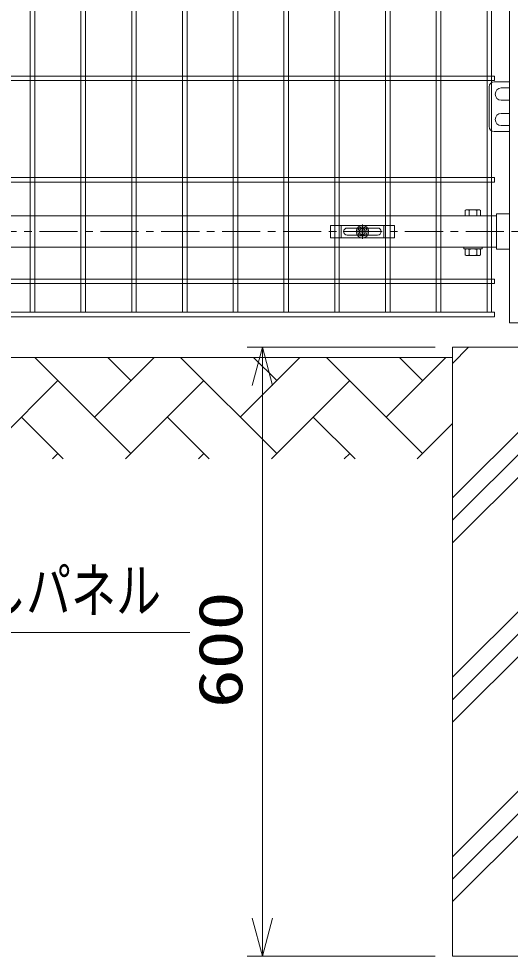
# Model space of a CAD drawing. Units: millimetres, scale not verified. Extents: x -4455 to 4455, y -3150 to 3150.
# Drawn here: x -2257 to -1773, y -1451 to -527 of the extents above; entities that cross this region are included whole.
import ezdxf
from ezdxf.enums import TextEntityAlignment as Align

# ---------------------------------------------------------------- set-up
doc = ezdxf.new("R2010")
doc.units = ezdxf.units.MM
doc.header["$LTSCALE"] = 30
doc.linetypes.add('USER1', pattern=[2, 1.25, -0.25, 0.25, -0.25])
for name, color, linetype, lineweight in [('0-0_外形線', 7, 'Continuous', 9), ('0-1_軸線', 2, 'USER1', 18), ('0-2_0', 7, 'Continuous', 9), ('0-3_寸法線', 1, 'Continuous', 18), ('0-6_丁番', 3, 'Continuous', 18), ('0-8_ハッチング', 8, 'Continuous', 18), ('0-9_NEO', 152, 'Continuous', 18), ('0-E_固定金具', 41, 'Continuous', 18)]:
    doc.layers.add(name, color=color, linetype=linetype, lineweight=lineweight)
doc.styles.add('ＭＳ ゴシック', font='')
doc.styles.get('ＭＳ ゴシック').set_extended_font_data('MS Gothic')

# ---------------------------------------------------------------- blocks, each defined once
blk = doc.blocks.new('_Open30')
at = {"layer": '0-2_0', "color": 2, "lineweight": 18}
blk.add_line((0, 0), (-30, 0), dxfattribs=at)
blk.add_lwpolyline([(-30, 8.04), (0, 0), (-30, -8.04)], dxfattribs=at)

msp = doc.modelspace()

# ---------------------------------------------------------------- linework, layer by layer
at = {"layer": '0-0_外形線'}
for p, q in [((-1773.68, 883.89), (-1773.68, -827.11)), ((-1786.68, -719.66), (-1773.68, -719.66)), ((-1786.68, -719.66), (-1786.68, -754.56)), ((-2800.68, -721.61), (-1786.68, -721.61)), ((-1786.68, -752.61), (-2800.68, -752.61)), ((-1818.88, -752.61), (-1818.88, -754.21)), ((-1800.88, -754.21), (-1818.88, -754.21)), ((-1800.88, -752.61), (-1800.88, -754.21)), ((-1786.68, -754.56), (-1773.68, -754.56)), ((-1773.68, -827.11), (-1747.68, -827.11)), ((-1829.93, -851.11), (-1829.93, -1451.11)), ((-1829.93, -851.11), (-1710.18, -851.11)), ((-2729.98, -861.11), (-1829.93, -861.11)), ((-1829.93, -1451.11), (-1529.93, -1451.11))]:
    msp.add_line(p, q, dxfattribs=at)
at = {"layer": '0-1_軸線'}
msp.add_line((-2836.78, -737.11), (-1765.58, -737.11), dxfattribs=at)
at = {"layer": '0-2_0'}
for p, q in [((-1817.38, -721.61), (-1817.38, -716.16)), ((-1815.5, -715.61), (-1804.25, -715.61)), ((-1813.63, -721.61), (-1813.63, -716.16)), ((-1806.13, -721.61), (-1806.13, -716.16)), ((-1802.38, -721.61), (-1802.38, -716.16)), ((-1817.38, -721.61), (-1802.38, -721.61)), ((-1817.38, -754.77), (-1817.38, -760.16)), ((-1804.25, -754.21), (-1815.5, -754.21)), ((-1813.63, -754.77), (-1813.63, -760.16)), ((-1806.13, -754.77), (-1806.13, -760.16)), ((-1802.38, -754.77), (-1802.38, -760.16)), ((-1804.25, -760.72), (-1815.5, -760.72))]:
    msp.add_line(p, q, dxfattribs=at)
for centre, radius, start, end in [((-1815.5, -719.07), 3.46, 57.13278, 122.86722), ((-1809.88, -728.6), 12.99, 73.22135, 106.77865), ((-1804.25, -719.07), 3.46, 57.13278, 122.86722), ((-1815.5, -757.67), 3.46, 57.13278, 122.86722), ((-1809.88, -767.21), 12.99, 73.22135, 106.77865), ((-1804.25, -757.67), 3.46, 57.13278, 122.86722), ((-1815.5, -757.26), 3.46, 237.13278, 302.86722), ((-1809.88, -747.72), 12.99, 253.22135, 286.77865), ((-1804.25, -757.26), 3.46, 237.13278, 302.86722)]:
    msp.add_arc(centre, radius, start, end, dxfattribs=at)
at = {"layer": '0-3_寸法線'}
for p, q in [((-1847.18, -851.11), (-2032.25, -851.11)), ((-1847.18, -1451.11), (-2032.25, -1451.11))]:
    msp.add_line(p, q, dxfattribs=at)
at = {"layer": '0-3_寸法線', "color": 2}
msp.add_line((-2017.25, -888.61), (-2017.25, -1413.61), dxfattribs=at)
at = {"layer": '0-3_寸法線', "color": 4}
msp.add_lwpolyline([(-2088.55, -1131.98), (-2489.11, -1131.98), (-2668.04, -105.08)], dxfattribs=at)
at = {"layer": '0-6_丁番'}
for p, q in [((-1773.68, -589.61), (-1788.93, -589.61)), ((-1793.93, -594.61), (-1793.93, -633.61)), ((-1773.68, -595.61), (-1781.93, -595.61)), ((-1773.68, -607.61), (-1781.93, -607.61)), ((-1773.68, -620.61), (-1781.93, -620.61)), ((-1773.68, -632.61), (-1781.93, -632.61)), ((-1773.68, -638.61), (-1788.93, -638.61))]:
    msp.add_line(p, q, dxfattribs=at)
for centre, radius, start, end in [((-1788.93, -594.61), 5, 90, 180), ((-1781.93, -601.61), 6, 90, 270), ((-1781.93, -626.61), 6, 90, 270), ((-1788.93, -633.61), 5, 180, 270)]:
    msp.add_arc(centre, radius, start, end, dxfattribs=at)
at = {"layer": '0-8_ハッチング'}
for p, q in [((-1829.93, -866.92), (-1814.12, -851.11)), ((-2146.73, -955.78), (-2241.4, -861.11)), ((-2182.65, -919.86), (-2123.91, -861.11)), ((-2146.73, -883.94), (-2169.56, -861.11)), ((-2003.05, -955.78), (-2097.71, -861.11)), ((-2038.97, -919.86), (-1980.22, -861.11)), ((-2003.05, -883.94), (-2025.87, -861.11)), ((-1859.36, -955.78), (-1954.03, -861.11)), ((-1895.28, -919.86), (-1836.54, -861.11)), ((-1859.36, -883.94), (-1882.19, -861.11)), ((-2295.75, -961.11), (-2218.57, -883.94)), ((-2152.06, -961.11), (-2074.89, -883.94)), ((-2008.38, -961.11), (-1931.21, -883.94)), ((-1829.93, -999.5), (-1710.18, -879.75)), ((-1829.93, -1021.6), (-1710.18, -901.85)), ((-2213.24, -961.11), (-2254.49, -919.86)), ((-2069.56, -961.11), (-2110.81, -919.86)), ((-1925.87, -961.11), (-1967.13, -919.86)), ((-1864.7, -961.11), (-1829.93, -926.35)), ((-1829.93, -1043.7), (-1710.18, -923.95)), ((-2223.91, -961.11), (-2218.57, -955.78)), ((-2080.22, -961.11), (-2074.89, -955.78)), ((-1936.54, -961.11), (-1931.21, -955.78)), ((-1829.93, -1353.06), (-1529.93, -1053.06)), ((-1829.93, -1176.28), (-1710.18, -1056.53)), ((-1829.93, -1375.15), (-1529.93, -1075.15)), ((-1829.93, -1198.38), (-1710.18, -1078.63)), ((-1829.93, -1397.25), (-1529.93, -1097.25)), ((-1829.93, -1220.47), (-1710.18, -1100.72))]:
    msp.add_line(p, q, dxfattribs=at)
at = {"layer": '0-9_NEO'}
for p, q in [((-2245.93, 944.39), (-2245.93, -816.61)), ((-2241.43, 944.39), (-2241.43, -816.61)), ((-2195.93, 944.39), (-2195.93, -816.61)), ((-2191.43, 944.39), (-2191.43, -816.61)), ((-2145.93, 944.39), (-2145.93, -816.61)), ((-2141.43, 944.39), (-2141.43, -816.61)), ((-2095.93, 944.39), (-2095.93, -816.61)), ((-2091.43, 944.39), (-2091.43, -816.61)), ((-2045.93, 944.39), (-2045.93, -816.61)), ((-2041.43, 944.39), (-2041.43, -816.61)), ((-1995.93, 944.39), (-1995.93, -816.61)), ((-1991.43, 944.39), (-1991.43, -816.61)), ((-1845.93, 944.39), (-1845.93, -816.61)), ((-1841.43, 944.39), (-1841.43, -816.61)), ((-1795.93, 944.39), (-1795.93, -816.61)), ((-1791.43, 944.39), (-1791.43, -816.61)), ((-1945.93, -378.11), (-1945.93, -816.61)), ((-1941.43, -378.11), (-1941.43, -816.61)), ((-1895.93, -378.11), (-1895.93, -816.61)), ((-1891.43, -378.11), (-1891.43, -816.61)), ((-2798.68, -583.86), (-1788.68, -583.86)), ((-2798.68, -588.36), (-1788.68, -588.36)), ((-1788.68, -583.86), (-1788.68, -588.36)), ((-2798.68, -683.86), (-1788.68, -683.86)), ((-2798.68, -688.36), (-1788.68, -688.36)), ((-1788.68, -683.86), (-1788.68, -688.36)), ((-1945.93, -736.11), (-1945.93, -816.61)), ((-1941.43, -736.11), (-1941.43, -816.61)), ((-1895.93, -736.11), (-1895.93, -816.61)), ((-1891.43, -736.11), (-1891.43, -816.61)), ((-2798.68, -783.86), (-1788.68, -783.86)), ((-2798.68, -783.86), (-1788.68, -783.86)), ((-1788.68, -783.86), (-1788.68, -788.36)), ((-1788.68, -783.86), (-1788.68, -788.36)), ((-2798.68, -788.36), (-1788.68, -788.36)), ((-2798.68, -788.36), (-1788.68, -788.36)), ((-2798.68, -816.61), (-1788.68, -816.61)), ((-2798.68, -821.11), (-1788.68, -821.11)), ((-1788.68, -816.61), (-1788.68, -821.11))]:
    msp.add_line(p, q, dxfattribs=at)
at = {"layer": '0-E_固定金具'}
for p, q in [((-1950.18, -731.11), (-1887.18, -731.11)), ((-1950.18, -731.11), (-1950.18, -743.11)), ((-1939.68, -743.11), (-1939.68, -731.11)), ((-1937.18, -737.11), (-1936.88, -737.11)), ((-1933.68, -733.61), (-1903.68, -733.61)), ((-1920.68, -737.11), (-1925.82, -737.11)), ((-1920.68, -737.11), (-1922.68, -737.11)), ((-1920.9, -736.75), (-1919.04, -736.75)), ((-1920.9, -737.48), (-1920.9, -736.75)), ((-1920.9, -736.75), (-1919.04, -736.75)), ((-1920.9, -737.48), (-1920.9, -736.75)), ((-1920.9, -736.75), (-1919.04, -736.75)), ((-1920.9, -737.48), (-1920.9, -736.75)), ((-1919.04, -737.48), (-1920.9, -737.48)), ((-1919.04, -737.48), (-1920.9, -737.48)), ((-1919.68, -737.11), (-1917.68, -737.11)), ((-1919.68, -737.11), (-1917.68, -737.11)), ((-1919.04, -734.89), (-1918.32, -734.89)), ((-1919.04, -734.89), (-1918.32, -734.89)), ((-1919.04, -734.89), (-1918.32, -734.89)), ((-1919.04, -734.89), (-1918.32, -734.89)), ((-1919.04, -734.89), (-1918.32, -734.89)), ((-1919.04, -734.89), (-1918.32, -734.89)), ((-1919.04, -736.75), (-1919.04, -734.89)), ((-1919.04, -736.75), (-1919.04, -734.89)), ((-1919.04, -736.75), (-1919.04, -734.89)), ((-1919.04, -736.75), (-1919.04, -734.89)), ((-1919.04, -736.75), (-1919.04, -734.89)), ((-1919.04, -736.75), (-1919.04, -734.89)), ((-1919.04, -739.34), (-1919.04, -737.48)), ((-1919.04, -739.34), (-1919.04, -737.48)), ((-1918.68, -735.11), (-1918.68, -729.97)), ((-1918.68, -735.11), (-1918.68, -733.11)), ((-1918.68, -738.11), (-1918.68, -736.11)), ((-1918.68, -738.11), (-1918.68, -736.11)), ((-1918.32, -734.89), (-1918.32, -736.75)), ((-1918.32, -734.89), (-1918.32, -736.75)), ((-1918.32, -734.89), (-1918.32, -736.75)), ((-1918.32, -734.89), (-1918.32, -736.75)), ((-1918.32, -734.89), (-1918.32, -736.75)), ((-1918.32, -736.75), (-1916.45, -736.75)), ((-1918.32, -736.75), (-1916.45, -736.75)), ((-1918.32, -736.75), (-1916.45, -736.75)), ((-1918.32, -737.48), (-1918.32, -739.34)), ((-1916.45, -737.48), (-1918.32, -737.48)), ((-1918.32, -737.48), (-1918.32, -739.34)), ((-1916.45, -737.48), (-1918.32, -737.48)), ((-1918.32, -737.48), (-1918.32, -739.34)), ((-1916.45, -737.48), (-1918.32, -737.48)), ((-1916.68, -737.11), (-1914.68, -737.11)), ((-1916.68, -737.11), (-1911.53, -737.11)), ((-1916.45, -736.75), (-1916.45, -737.48)), ((-1916.45, -736.75), (-1916.45, -737.48)), ((-1916.45, -736.75), (-1916.45, -737.48)), ((-1899.98, -737.11), (-1899.68, -737.11)), ((-1897.68, -743.11), (-1897.68, -731.11)), ((-1887.18, -731.11), (-1887.18, -743.11)), ((-1950.18, -743.11), (-1887.18, -743.11)), ((-1933.68, -740.61), (-1903.68, -740.61)), ((-1918.32, -739.34), (-1919.04, -739.34)), ((-1918.32, -739.34), (-1919.04, -739.34)), ((-1918.32, -739.34), (-1919.04, -739.34)), ((-1918.32, -739.34), (-1919.04, -739.34)), ((-1918.32, -739.34), (-1919.04, -739.34)), ((-1918.32, -739.34), (-1919.04, -739.34)), ((-1918.68, -739.11), (-1918.68, -741.11)), ((-1918.68, -739.11), (-1918.68, -744.26))]:
    msp.add_line(p, q, dxfattribs=at)
for points in [[(-1920.9, -737.48), (-1920.9, -736.75), (-1919.04, -736.75)], [(-1920.9, -737.48), (-1920.9, -736.75), (-1919.04, -736.75)], [(-1920.9, -737.48), (-1920.9, -736.75), (-1919.04, -736.75)], [(-1919.04, -739.34), (-1919.04, -737.48), (-1920.9, -737.48)], [(-1919.04, -739.34), (-1919.04, -737.48), (-1920.9, -737.48)], [(-1919.04, -739.34), (-1919.04, -737.48), (-1920.9, -737.48)], [(-1919.04, -739.34), (-1919.04, -737.48), (-1920.9, -737.48)], [(-1918.32, -734.89), (-1918.32, -736.75), (-1916.45, -736.75), (-1916.45, -737.48)], [(-1918.32, -736.75), (-1916.45, -736.75), (-1916.45, -737.48)], [(-1918.32, -736.75), (-1916.45, -736.75), (-1916.45, -737.48)], [(-1916.45, -737.48), (-1918.32, -737.48), (-1918.32, -739.34)], [(-1916.45, -737.48), (-1918.32, -737.48), (-1918.32, -739.34)], [(-1916.45, -737.48), (-1918.32, -737.48), (-1918.32, -739.34)]]:
    msp.add_lwpolyline(points, dxfattribs=at)
for radius in [6.15, 6.15, 6.15, 6.15, 6.15, 6.15, 4.59, 4.59, 4.59, 4.59, 4.59, 4.59, 3]:
    msp.add_circle((-1918.68, -737.11), radius, dxfattribs=at)
for centre, start, end in [((-1933.68, -737.11), 90, 180), ((-1933.68, -737.11), 180, 270), ((-1903.68, -737.11), 0, 90), ((-1903.68, -737.11), 270, 0)]:
    msp.add_arc(centre, 3.5, start, end, dxfattribs=at)

# ---------------------------------------------------------------- block references
at = {"layer": '0-3_寸法線', "xscale": 1.25, "yscale": 1.25}
for p, rotation in [((-2017.25, -851.11), 90), ((-2017.25, -1451.11), 270)]:
    msp.add_blockref('_Open30', p, dxfattribs=dict(at, rotation=rotation))

# ---------------------------------------------------------------- texts
at = {"layer": '0-3_寸法線', "color": 3, "style": 'ＭＳ ゴシック', "width": 0.75}
msp.add_text('錠側目隠しパネル', height=43.33, dxfattribs=at).set_placement((-2471.61, -1125.31), align=Align.BOTTOM_LEFT)
at = {"layer": '0-3_寸法線', "color": 3, "style": 'ＭＳ ゴシック', "width": 1.3}
msp.add_text('600', height=43.33, rotation=90, dxfattribs=at).set_placement((-2023.92, -1206.67), align=Align.BOTTOM_LEFT)

doc.saveas('drawing.dxf')
